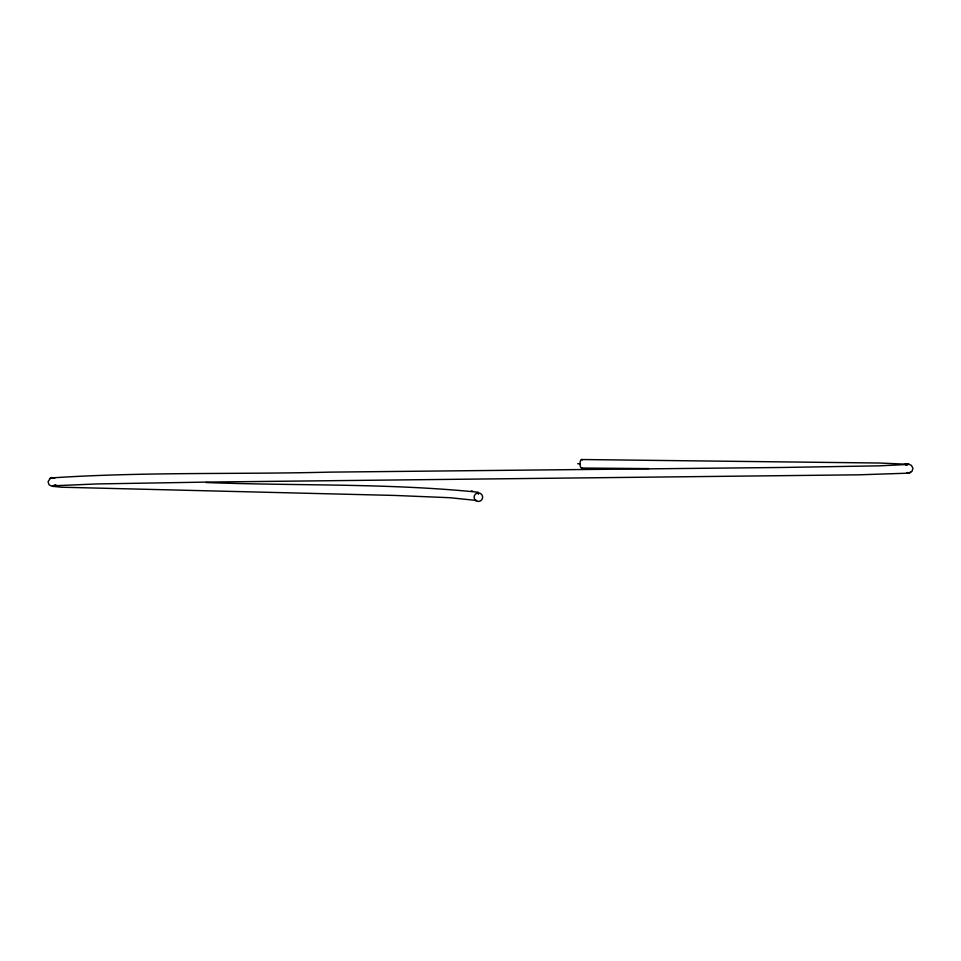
<?xml version="1.0" encoding="UTF-8"?>
<svg xmlns="http://www.w3.org/2000/svg" width="961" height="961" viewBox="0 0 961 961"><rect width="100%" height="100%" fill="white"/><g stroke="black" fill="none" stroke-linecap="round" stroke-linejoin="round"><path stroke-width="1.44" d="M478.362 494.29L478.374 492.933M50.32 478.302L48.05 481.701L49.071 484.812L52.002 486.278L61.648 487.215L395.235 495.456L450.048 497.726L476.668 500.477M55.101 485.257L55.882 484.776L52.795 485.81L97.265 483.936L208.789 482.062L859.074 474.806L908.253 473.172L912.025 471.37L912.95 468.235L911.388 465.364L909.118 464.331L879.735 463.034L581.489 459.526M51.029 477.941C143.309 471.767 236.61 474.494 329.227 472.139L782.759 467.466L879.603 465.833L908.253 464.439L905.839 465.136L906.716 464.896M49.516 478.782L51.834 477.461M909.791 472.704L910.68 472.476M908.253 473.172L909.142 472.932M577.705 463.743L580 463.779M581.837 468.019L648.891 468.608M206.038 482.518C296.697 485.99 387.92 483.047 478.218 492.236M905.178 463.971L906.776 464.103M907.52 464.199L909.118 464.331M908.421 472.704L906.824 472.572L907.556 472.8M54.789 478.085L52.627 477.749L54.176 478.17M471.346 490.975L472.86 491.263M582.282 467.683A4.276 1.646 -89.5 0 1 580 463.695A4.276 1.646 -89.5 0 1 582.39 459.935M475.731 500.561A4.276 4.276 0 0 0 482.602 497.81A4.276 4.276 0 0 0 476.776 493.233A4.276 4.276 0 0 0 475.731 500.561"/></g></svg>
